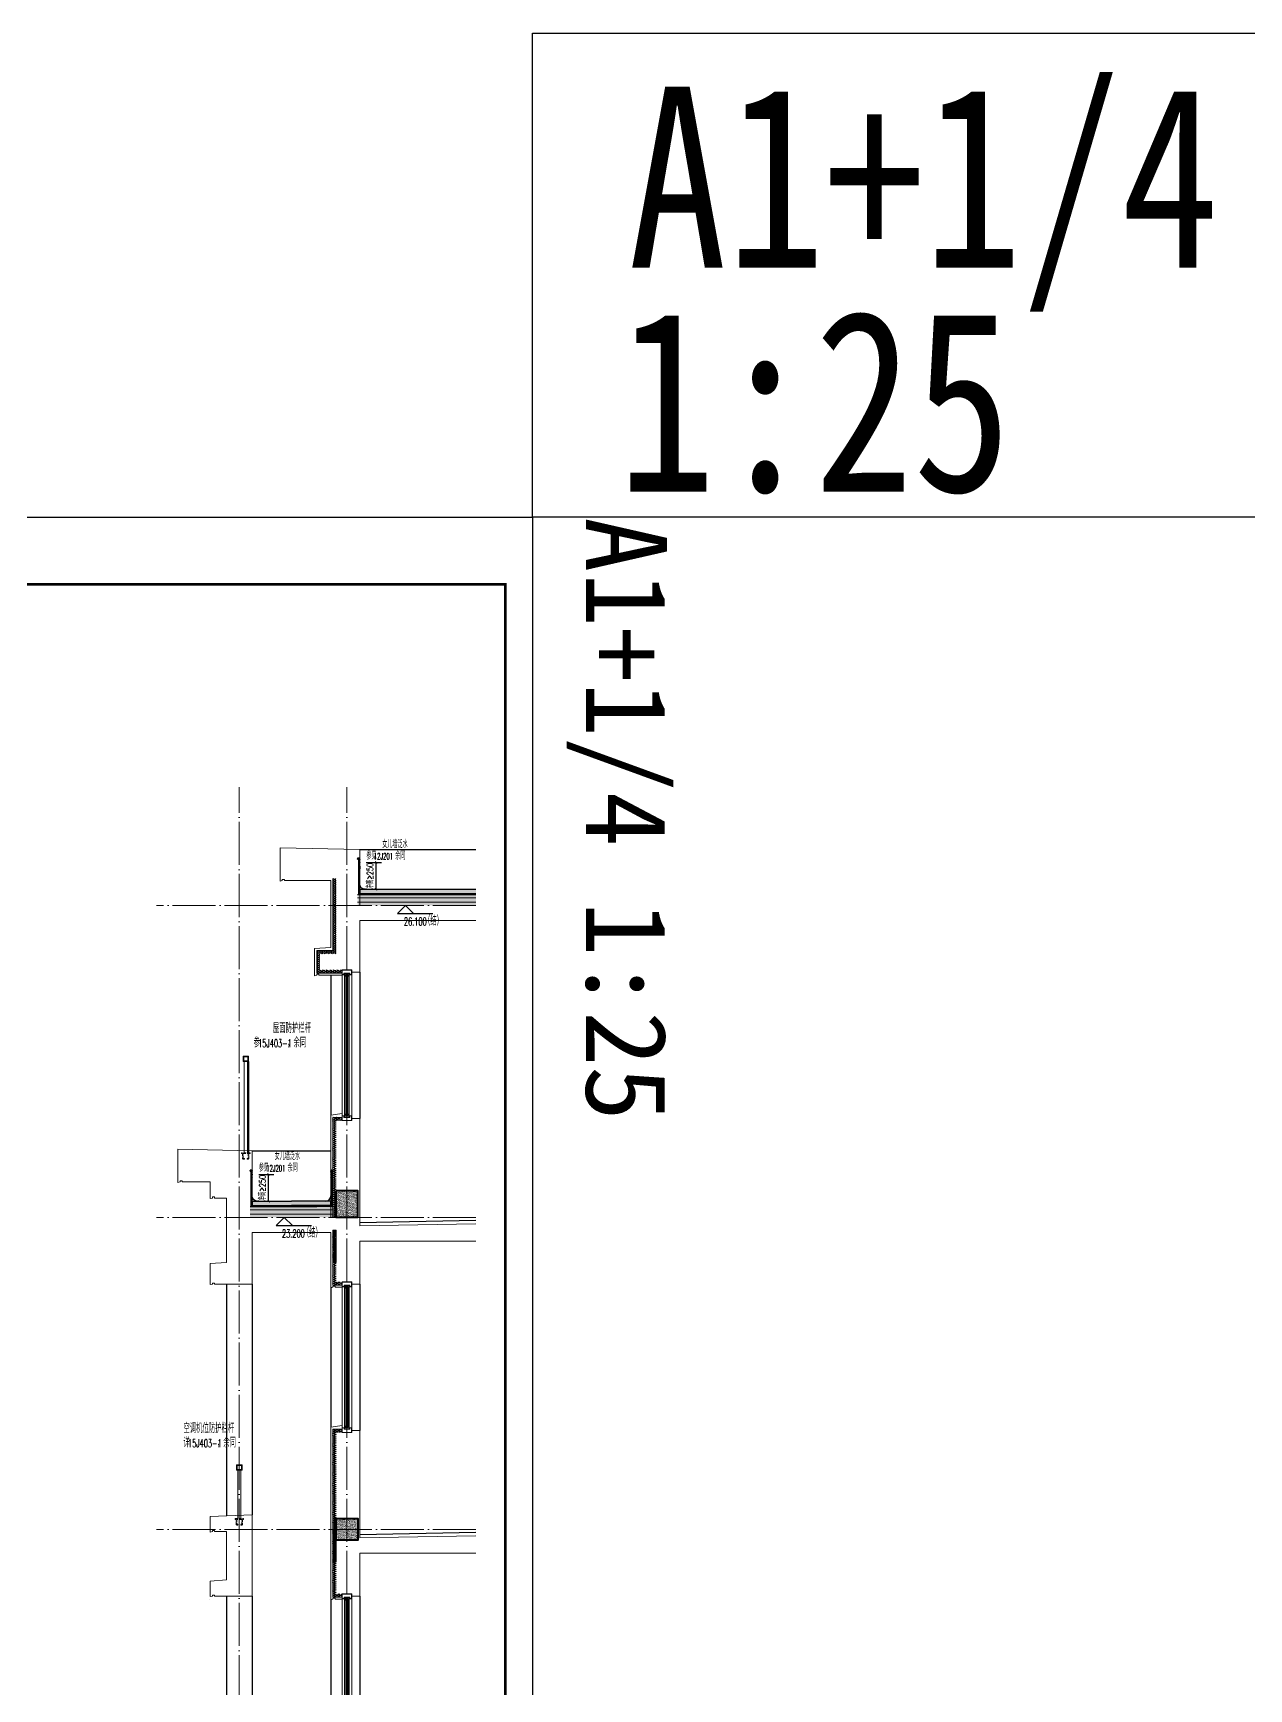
# Model space of a CAD drawing. Extents: x -518115 to 389031, y -231062 to 1628073.
# Drawn here: x 233440 to 244740, y -206288 to -190897 of the extents above; entities that cross this region are included whole.
import ezdxf
from ezdxf.xclip import XClip

# ---------------------------------------------------------------- set-up
doc = ezdxf.new("R2010")
doc.units = 0
doc.header["$LTSCALE"] = 1000
doc.header["$MEASUREMENT"] = 0
doc.header["$XCLIPFRAME"] = 0
doc.linetypes.add('DASH', pattern=[0.35, 0.25, -0.1])
doc.linetypes.add('DOTE', pattern=[2.42, 2, -0.2, 0.02, -0.2])
for name, color, linetype in [('3-屋面构造层', 157, 'Continuous'), ('DIM_ELEV', 3, 'Continuous'), ('DIM_IDEN', 67, 'Continuous'), ('PUB_TEXT', 4, 'Continuous'), ('Stair-栏杆', 142, 'Continuous'), ('SURFACE', 6, 'Continuous'), ('图框', 140, 'Continuous'), ('看线', 251, 'Continuous'), ('立面-看线', 251, 'Continuous')]:
    doc.layers.add(name, color=color, linetype=linetype)
for name, color, linetype, lineweight in [('DOTE', 19, 'DOTE', 9), ('PUB_HATCH', 8, 'Continuous', 9), ('S_WINDOW', 144, 'Continuous', 15), ('WALL', 9, 'Continuous', 40), ('内粉刷', 37, 'Continuous', 9), ('立面-栏杆', 105, 'Continuous', 15), ('细细', 250, 'Continuous', 0)]:
    doc.layers.add(name, color=color, linetype=linetype, lineweight=lineweight)
doc.layers.add('yichutu', color=7, linetype='Continuous', true_color=0xffffff, plot=False)
doc.styles.add('_TCH_DIM', font='SIMPLEX.shx', dxfattribs={"width": 0.7, "bigfont": 'GBCBIG.shx'})
doc.styles.add('_TCH_DIM_T3', font='SIMPLEX.shx', dxfattribs={"width": 0.494118, "bigfont": 'GBCBIG.shx'})
doc.styles.add('_TCH_LABEL', font='')
doc.styles.add('黑体', font='')
doc.styles.get('_TCH_LABEL').set_extended_font_data('SimHei')
doc.styles.get('黑体').set_extended_font_data('SimHei')
doc.dimstyles.new('_TCH_ARCH&&20', dxfattribs={"dimtxt": 59.5, "dimasz": 20, "dimexe": 50, "dimexo": 60, "dimgap": 25.25, "dimtad": 1, "dimdec": 0, "dimzin": 0, "dimdsep": 46, "dimtxsty": '_TCH_DIM_T3', "dimblk": 'ARCHTICK', "dimcen": 0.09, "dimclrt": 7, "dimazin": 2, "dimtfac": 1, "dimtdec": 0, "dimtix": 1, "dimtmove": 2, "dimatfit": 3, "dimfxl": 1, "dimtolj": 1, "dimtzin": 0, "dimarcsym": 0})
pattern_1 = [(0, (-811253.24, -385446.952), (16.66875, 9.623705), [11.1125, -22.225]), (120, (-811253.24, -385446.952), (-16.66874801, 9.62370845), [11.1125, -22.225]), (60, (-811253.24, -385446.952), (1.99e-06, 19.24741345), [-22.225, 11.1125])]
pattern_2 = [(315, (-218910.2607, -140541.0897), (-1.767766953, -1.767766953), []), (315, (-218909.0822, -140541.0897), (-1.767766953, -1.767766953), [])]
pattern_3 = [(315, (-218910.2607, -141979.3279), (-1.767766953, -1.767766953), []), (315, (-218909.0822, -141979.3279), (-1.767766953, -1.767766953), [])]

# ---------------------------------------------------------------- blocks, each defined once
blk = doc.blocks.new('GFDDDDRG')
at = {"layer": '图框'}
blk.add_lwpolyline([(923310, -107437), (923310, -159999), (893610, -159999), (893610, -107437)], close=True, dxfattribs=at)
blk.add_lwpolyline([(923310, -107437), (923310, -159999), (893610, -159999), (893610, -107437)], close=True, dxfattribs=at)
at = {"layer": '图框', "const_width": 50}
blk.add_lwpolyline([(894110, -159499), (922810, -159499), (922810, -108687), (894110, -108687)], close=True, dxfattribs=at)
blk = doc.blocks.new('yct-1051-594-26275-14850-25-1002.0')
at = {"layer": 'yichutu', "color": 7, "true_color": 0xffffff}
blk.add_lwpolyline([(0, 0), (0, 14850), (26275, 14850), (26275, 0)], close=True, dxfattribs=at)
at = {"layer": 'yichutu', "color": 7, "true_color": 0xffffff, "style": '_TCH_LABEL'}
blk.add_text('A1+1/4 1:25', height=750, dxfattribs=at).set_placement((0, 15350))
blk = doc.blocks.new('_ArchTick')
at = {"color": 0, "linetype": 'ByBlock', "const_width": 0.4}
blk.add_lwpolyline([(-0.5, -0.5), (0.5, 0.5)], dxfattribs=at)
blk = doc.blocks.new('*D344')
at = {"layer": 'Defpoints', "color": 0, "transparency": 16777216}
for p in [(235477, -201505), (235629, -201505), (235477, -201755)]:
    blk.add_point(p, dxfattribs=at)
at = {"layer": 'DIM_IDEN', "color": 0, "lineweight": -2, "transparency": 16777216}
for p, q in [((235537, -201505), (235679, -201505)), ((235629, -201755), (235629, -201505)), ((235537, -201755), (235679, -201755))]:
    blk.add_line(p, q, dxfattribs=at)
at = {"layer": 'DIM_IDEN', "color": 0, "lineweight": -2, "transparency": 16777216, "xscale": 20, "yscale": 20, "zscale": 20}
for p, rotation in [((235629, -201505), 90), ((235629, -201755), 270)]:
    blk.add_blockref('_ArchTick', p, dxfattribs=dict(at, rotation=rotation))
at = {"layer": 'DIM_IDEN', "color": 7, "transparency": 16777216, "insert": (235572, -201630), "char_height": 59.5, "attachment_point": 5, "rotation": 90, "style": '_TCH_DIM_T3'}
blk.add_mtext('\\A1;{\\W0.70588;净高≥250}', dxfattribs=at)
blk = doc.blocks.new('A$C05102146')
at = {"layer": 'PUB_TEXT', "style": '_TCH_DIM'}
for s, height, width, p in [('屋面防护栏杆', 84.4, 0.7, (227, 216)), ('参', 84.4, 0.7, (47, 81)), ('15J403-1', 74.4, 0.494118, (90, 81)), ('，余同', 84.4, 0.7, (360, 81))]:
    blk.add_text(s, height=height, dxfattribs=dict(at, width=width)).set_placement(p)
blk = doc.blocks.new('A$C40486AD2')
at = {"layer": 'PUB_TEXT', "style": '_TCH_DIM'}
for s, height, width, p in [('女儿墙泛水', 67.5, 0.7, (255, 115)), ('参见', 67.5, 0.7, (108, 8)), ('12J201', 59.5, 0.494118, (177, 8)), ('，余同', 67.5, 0.7, (328, 8))]:
    blk.add_text(s, height=height, dxfattribs=dict(at, width=width)).set_placement(p)
blk = doc.blocks.new('FGHFG4334GDFGDFFGGGGGGDFG4G')
at = {"layer": 'SURFACE', "const_width": 2.25}
for points in [[(47, 0), (0, 0)], [(47, -28), (0, -28)]]:
    blk.add_lwpolyline(points, dxfattribs=at)
at = {"layer": 'SURFACE', "const_width": 1.5}
blk.add_lwpolyline([(47, 17, -1), (47, 5), (47, -7, -1), (47, -19), (47, -37), (53, -48), (53, -73)], format="xyb", dxfattribs=at)
blk = doc.blocks.new('FGDGDGD')
at = {"layer": '3-屋面构造层'}
h = blk.add_hatch(dxfattribs=at)
h.set_pattern_fill('隔热材料01', color=256, scale=7.692308, style=0)
h.set_pattern_definition([(270, (9.5186, 433.228), (3.846153863, -7e-16), [0.385980771, -3.460173092]), (270, (6.637, 433.228), (3.846153863, -7e-16), [0.385980771, -3.460173092]), (90, (8.5996, 430.618), (-3.846153863, 2e-16), [0.385980771, -3.460173092]), (90, (7.556, 430.618), (-3.846153863, 2e-16), [0.385980771, -3.460173092]), (180, (10.002, 430), (-5e-16, -3.846153863), [3.848019248, 0.001865385]), (135, (8.9282, 430.193), (2e-16, 3.846144175), [0.328307694, -5.110980792]), (116.56505, (12.5422, 430.4251), (8.6793e-06, 3.8461487416), [0.215769232, -8.384500037]), (116.56505, (8.696, 430.4251), (8.6793e-06, 3.8461487416), [0.215769232, -8.384500037]), (153.43495, (13.1603, 430), (-8.679e-06, 3.846148742), [0.431538463, -8.168730805]), (153.43495, (9.3142, 430), (-8.679e-06, 3.846148742), [0.431538463, -8.168730805]), (63.43495, (12.4457, 431.0041), (-8.6793e-06, 3.8461487416), [2.054923086, -6.545346183]), (63.43495, (8.5996, 431.0041), (-8.6793e-06, 3.8461487416), [2.054923086, -6.545346183]), (116.56505, (13.3647, 433.228), (8.6793e-06, 3.8461487416), [0.215769232, -8.384500037]), (116.56505, (9.5186, 433.228), (8.6793e-06, 3.8461487416), [0.215769232, -8.384500037]), (135, (9.422, 433.421), (2e-16, 3.846144175), [0.328307694, -5.110980792]), (153.43495, (13.036, 433.6532), (-8.679e-06, 3.846148742), [0.431538463, -8.168730805]), (153.43495, (9.19, 433.6532), (-8.679e-06, 3.846148742), [0.431538463, -8.168730805]), (45, (6.7336, 433.421), (2e-16, 3.846144175), [0.328307694, -5.110980792]), (63.43495, (10.4833, 433.228), (-8.6793e-06, 3.8461487416), [0.215769232, -8.384500037]), (63.43495, (6.6371, 433.228), (-8.6793e-06, 3.8461487416), [0.215769232, -8.384500037]), (26.56505, (10.812, 433.6532), (8.679e-06, 3.846148742), [0.431538463, -8.168730805]), (26.56505, (6.9658, 433.6532), (8.679e-06, 3.846148742), [0.431538463, -8.168730805]), (116.56505, (11.4023, 431.0041), (8.6793e-06, 3.8461487416), [2.054923086, -6.545346183]), (116.56505, (7.5561, 431.0041), (8.6793e-06, 3.8461487416), [2.054923086, -6.545346183]), (45, (7.2275, 430.193), (2e-16, 3.846144175), [0.328307694, -5.110980792]), (63.43495, (11.3058, 430.4251), (-8.6793e-06, 3.8461487416), [0.215769232, -8.384500037]), (63.43495, (7.4596, 430.4251), (-8.6793e-06, 3.8461487416), [0.215769232, -8.384500037]), (26.56505, (10.6877, 430), (8.679e-06, 3.846148742), [0.431538463, -8.168730805]), (26.56505, (6.8415, 430), (8.679e-06, 3.846148742), [0.431538463, -8.168730805])])
edge = h.paths.add_edge_path()
edge.add_arc((682181, 585366), 9.23, 450, 540, ccw=False)
edge.add_line((682181, 585375), (682192, 585375))
edge.add_line((682192, 585375), (682192, 585366))
edge.add_line((682192, 585366), (682172, 585366))
h = blk.add_hatch(dxfattribs=at)
h.set_pattern_fill('混凝土', color=256, scale=5, angle=-1.1458, style=0)
h.set_pattern_definition([(48.854237, (-82751.966, -43707.863), (35.7930991, -3.8540962), [3.75, -41.25]), (353.854237, (-82751.966, -43707.863), (-6.1841378, 37.7408106), [3, -33]), (99.305637, (-82748.983, -43708.185), (29.6089874, 33.886691), [3.1870095, -35.0571056]), (45.038437, (-82751.766, -43697.865), (53.1858973, -9.3413237), [5.625, -61.875]), (95.489837, (-82747.334, -43698.644), (47.6977146, 47.7616795), [4.7805144, -52.58565]), (350.038437, (-82751.766, -43697.865), (47.6976773, 47.7617167), [4.5, -49.5]), (19.854237, (-82746.817, -43700.465), (29.4368469, -20.7237073), [3.75, -41.25]), (324.854237, (-82746.817, -43700.465), (12.8883392, 36.0069862), [3, -33]), (70.305637, (-82744.364, -43702.192), (42.3251977, 15.2832459), [3.1870095, -35.0571056]), (36.3542372, (-82751.966, -43707.863), (0.9406985, 16.62920733), [0, -32.6, 0, -33.5, 0, -33.125]), (6.3542372, (-82751.966, -43707.863), (13.54517982, 19.45362572), [0, -19.1, 0, -31.85, 0, -12.625]), (326.3542372, (-82763.114, -43707.64), (26.66323482, -1.66123381), [0, -12.5, 0, -39, 0, -51.75]), (316.3542372, (-82768.113, -43707.54), (29.2535633, 4.4211788), [0, -16.25, 0, -25.9, 0, -36.75])])
h.paths.add_polyline_path([(674875, 585046), (674875, 585086), (682172, 585086), (682172, 585046)])
h = blk.add_hatch(dxfattribs=at)
h.set_pattern_fill('焦渣矿渣', color=256, scale=4, angle=-1.1458, style=0)
h.set_pattern_definition([(358.8542372, (-82751.966, -43697.863), (8.27546507, 13.69326162), [1.6, -14.4]), (298.8542372, (-82751.966, -43697.863), (15.99644496, -0.32013217), [1.6, -14.4]), (238.8542372, (-82750.366, -43697.895), (7.72097989, -14.0133938), [1.6, -14.4]), (268.8542372, (-82745.567, -43697.991), (15.83683295, -8.3183365), [2.4, -11.456]), (268.8542372, (-82743.967, -43698.023), (15.83683295, -8.3183365), [2.4, -11.456]), (268.8542372, (-82742.368, -43698.055), (15.83683295, -8.3183365), [2.4, -11.456])])
h.paths.add_polyline_path([(674875, 585006), (674875, 585036), (682192, 585036), (682192, 585006)])
h = blk.add_hatch(dxfattribs=at)
h.set_pattern_fill('隔热材料03', color=256, scale=12.5, style=0)
h.set_pattern_definition([(113.578, (-500407.8114, 374696.8656), (-0.0086926214, 6.2699620763), [1.075, -0.5693125, 2.8375, -0.5693125, 1.075, -0.6825]), (66.42, (-500406.1744, 374696.8656), (2.727787851, 6.0425e-05), [1.075, -0.5693125, 2.840375, -0.5693125, 1.075, -0.6825]), (180, (-500406.1744, 374696.8656), (0, 6.25), [1.636625, -1.0910625]), (180, (-500407.538, 374702.4906), (0, 6.25), [1.636625, -1.0910625]), (90, (-500405.7427, 374697.8548), (2.72775, 2e-16), [0.52175, -5.72825]), (90, (-500407.1066, 374700.9798), (2.72775, 2e-16), [0.52175, -5.72825]), (90, (-500408.2427, 374697.8548), (2.72775, 2e-16), [0.52175, -5.72825]), (90, (-500409.6066, 374700.9798), (2.72775, 2e-16), [0.52175, -5.72825])])
edge = h.paths.add_edge_path()
edge.add_line((682178, 585086), (682178, 585050))
edge.add_arc((682172, 585050), 6.25, 270, 360, ccw=False)
edge.add_line((682172, 585044), (682172, 585086))
edge.add_line((682172, 585086), (682178, 585086))
h = blk.add_hatch(dxfattribs=at)
h.set_pattern_fill('加气混凝土', color=256, scale=5, style=0)
h.set_pattern_definition([(0, (-82734.266, -43726.163), (30, 60), [0, -60]), (0, (-82769.366, -43734.263), (30, 60), [0, -60]), (0, (-82749.866, -43734.863), (30, 60), [0, -60]), (0, (-82728.566, -43717.163), (30, 60), [0, -60]), (0, (-82753.466, -43737.863), (30, 60), [0, -60]), (0, (-82722.566, -43679.363), (30, 60), [0, -60]), (0, (-82740.866, -43684.163), (30, 60), [0, -60]), (0, (-82731.266, -43691.663), (30, 60), [0, -60]), (0, (-82780.166, -43692.863), (30, 60), [0, -60]), (0, (-82750.766, -43695.563), (30, 60), [0, -60]), (0, (-82762.166, -43710.863), (30, 60), [0, -60]), (0, (-82761.566, -43733.363), (30, 60), [0, -60]), (0, (-82739.066, -43735.763), (30, 60), [0, -60]), (0, (-82722.566, -43709.363), (30, 60), [0, -60]), (0, (-82778.666, -43718.663), (30, 60), [0, -60]), (0, (-82773.566, -43708.463), (30, 60), [0, -60]), (0, (-82750.166, -43712.663), (30, 60), [0, -60]), (0, (-82758.566, -43721.363), (30, 60), [0, -60]), (0, (-82763.366, -43701.563), (30, 60), [0, -60]), (0, (-82755.866, -43679.063), (30, 60), [0, -60]), (0, (-82776.266, -43731.263), (30, 60), [0, -60]), (0, (-82743.266, -43691.363), (30, 60), [0, -60]), (0, (-82771.166, -43690.463), (30, 60), [0, -60]), (0, (-82775.966, -43682.663), (30, 60), [0, -60]), (130.601294, (-82726.2516, -43698.149), (-149.999998343, 180.000000787), [2.6341554, -1103.7111]), (18.4349488, (-82730.537, -43697.006), (149.99999945, 59.99999956), [2.710524, -376.76279]), (90, (-82730.537, -43699.578), (30, 60), [2.5714284, -117.428565]), (161.565051, (-82727.966, -43700.435), (-150.000000755, 59.99999553), [2.710524, -376.76279]), (53.1301023, (-82727.966, -43700.435), (30.00000006, 59.99999997), [2.857143, -297.14285]), (135, (-82725.68, -43731.006), (-30.00000363, 59.99999594), [2.424366, -167.28126]), (45, (-82729.109, -43731.006), (29.9999998, 59.99999976), [2.424366, -167.28126]), (135, (-82727.394, -43732.72), (-30.00000363, 59.99999594), [2.424366, -167.28126]), (45, (-82727.394, -43732.72), (29.9999998, 59.99999976), [2.424366, -167.28126]), (116.565051, (-82754.537, -43690.72), (-5.2e-06, 119.9999967), [3.1943826, -63.88765]), (180, (-82755.966, -43687.863), (-30, 60), [3.4285716, -56.571425]), (63.434949, (-82760.823, -43690.72), (3e-07, 119.9999994), [3.1943826, -63.88765]), (116.565051, (-82759.394, -43693.58), (-5.2e-06, 119.9999967), [3.1943826, -63.88765]), (0, (-82759.394, -43693.58), (30, 60), [3.4285716, -56.571425]), (63.434949, (-82755.966, -43693.58), (3e-07, 119.9999994), [3.1943826, -63.88765]), (107.102728, (-82731.9658, -43711.0063), (-89.999996559, 300.000000484), [3.8861346, -1628.29025]), (143.972626, (-82733.1087, -43707.292), (-569.999992774, 419.999999525), [3.8861346, -812.202]), (180, (-82736.25, -43705.006), (-30, 60), [3.7142856, -56.28571]), (36.0273733, (-82743.1087, -43707.292), (569.999995788, 419.999995472), [3.8861346, -812.202]), (71.5650511, (-82744.252, -43710.721), (90.00000046, 299.99999948), [3.6140316, -375.85928]), (107.102728, (-82743.1087, -43714.4348), (-89.999996559, 300.000000484), [3.8861346, -1628.29025]), (143.972626, (-82739.966, -43716.7206), (-569.999992774, 419.999999525), [3.8861346, -812.202]), (0, (-82739.966, -43716.72), (30, 60), [3.7142856, -56.28571]), (36.0273733, (-82736.2516, -43716.7206), (569.999995788, 419.999995472), [3.8861346, -812.202]), (71.5650511, (-82733.109, -43714.435), (90.00000046, 299.99999948), [3.6140316, -375.85928]), (150.255118, (-82731.3944, -43683.006), (-90.000000213, 59.999999257), [2.303502, -481.43196]), (90, (-82733.394, -43684.15), (30, 60), [2.2857144, -117.714275]), (29.7448813, (-82733.3944, -43684.149), (90.000000053, 59.99999972), [2.303502, -481.43196]), (116.565051, (-82745.394, -43725.58), (-5.2e-06, 119.9999967), [3.1943826, -63.88765]), (168.690067, (-82746.823, -43722.7206), (-270.0000002, 59.999998494), [2.9137254, -608.96855]), (41.1859251, (-82751.9658, -43724.149), (749.999995456, 659.999994229), [3.0371844, -1272.5802]), (90, (-82751.966, -43727.006), (30, 60), [2.857143, -117.14285]), (138.814074, (-82749.68, -43729.0063), (-749.999986669, 660.000004204), [3.0371844, -1272.5802]), (16.6992442, (-82749.68, -43729.0063), (989.999992552, 299.999996858), [2.982945, -1249.85375]), (60.9453959, (-82746.823, -43728.149), (29.99999992, 59.999999469), [2.9416086, -1232.53395]), (109.983106, (-82770.5373, -43700.4348), (-150.000000565, 419.9999988885), [3.3442002, -1401.21975]), (155.556045, (-82771.68, -43697.292), (-390.0000014866, 179.99999626), [3.4522986, -1446.51315]), (24.4439547, (-82777.9658, -43697.292), (390.0000001945, 179.999999134), [3.4522986, -1446.51315]), (70.0168934, (-82779.1087, -43700.4348), (150.000000452, 419.999998958), [3.3442002, -1401.21975]), (109.983106, (-82777.9658, -43703.5777), (-150.000000565, 419.9999988885), [3.3442002, -1401.21975]), (160.016893, (-82774.823, -43704.7206), (-150.000000088, 59.999997267), [3.3442002, -698.93775]), (19.9831065, (-82774.823, -43704.7206), (149.999999176, 59.999999905), [3.3442002, -698.93775]), (70.0168934, (-82771.68, -43703.5777), (150.000000452, 419.999998958), [3.3442002, -1401.21975]), (122.005383, (-82748.2516, -43705.8634), (-30.000004026, 59.999996937), [2.6954232, -563.3434]), (18.4349488, (-82752.252, -43704.435), (149.99999945, 59.99999956), [2.710524, -376.76279]), (90, (-82752.252, -43707.006), (30, 60), [2.5714284, -117.428565]), (161.565051, (-82749.68, -43707.863), (-150.000000755, 59.99999553), [2.710524, -376.76279]), (54.4623222, (-82749.68, -43707.8634), (209.999999696, 299.99999955), [2.457807, -1029.82115]), (116.565051, (-82765.68, -43720.435), (-5.2e-06, 119.9999967), [3.1943826, -63.88765]), (180, (-82767.11, -43717.58), (-30, 60), [3.142857, -56.85714]), (59.0362434, (-82771.966, -43720.435), (30.000000098, 59.99999971), [3.3319728, -696.3822]), (120.963756, (-82770.2516, -43723.292), (-30.0000041, 59.999997245), [3.3319728, -696.3822]), (0, (-82770.25, -43723.29), (30, 60), [3.142857, -56.85714]), (63.434949, (-82767.11, -43723.29), (3e-07, 119.9999994), [3.1943826, -63.88765])])
h.paths.add_polyline_path([(682192, 584936), (674875, 584936), (674875, 584966), (682192, 584966)])
at = {"layer": '立面-看线'}
h = blk.add_hatch(dxfattribs=at)
h.set_pattern_fill('HONEY', color=256, scale=7)
h.set_pattern_definition([(0, (-799653.24, -415240.13), (16.66875, 9.623705), [11.1125, -22.225]), (120, (-799653.24, -415240.13), (-16.66874801, 9.62370845), [11.1125, -22.225]), (60, (-799653.24, -415240.13), (1.99e-06, 19.24741345), [-22.225, 11.1125])])
h.paths.add_polyline_path([(682192, 584966), (674875, 584966), (674875, 585006), (682192, 585006)])
at = {"layer": '3-屋面构造层'}
for p, q in [((682178, 585086), (674875, 585086)), ((682172, 585046), (674875, 585046)), ((682192, 585036), (674875, 585036)), ((682172, 585086), (682172, 585044))]:
    blk.add_line(p, q, dxfattribs=at)
at = {"layer": '3-屋面构造层', "color": 251, "linetype": 'DASH', "ltscale": 0.05, "true_color": 0x636466, "const_width": 2.5}
for points in [[(682057, 585043), (682172, 585043, 0.414214), (682179, 585050), (682179, 585366)], [(682057, 585039), (682172, 585039, 0.414214), (682183, 585050), (682183, 585366)]]:
    blk.add_lwpolyline(points, format="xyb", dxfattribs=at)
at = {"layer": '3-屋面构造层', "color": 251, "true_color": 0x636466}
for points in [[(682057, 585041), (682172, 585041, 0.414214), (682180, 585050), (682180, 585366)], [(682057, 585044), (682172, 585044, 0.414214), (682178, 585050), (682178, 585366)], [(682057, 585040), (682172, 585040, 0.414214), (682182, 585050), (682182, 585366), (682184, 585366), (682184, 585050, -0.414214), (682172, 585038), (682057, 585038)]]:
    blk.add_lwpolyline(points, format="xyb", dxfattribs=at)
at = {"layer": '3-屋面构造层', "ltscale": 0.8}
blk.add_lwpolyline([(682172, 585366, -0.414214), (682181, 585375), (682192, 585375), (682192, 585366), (682172, 585366)], format="xyb", dxfattribs=at)
at = {"layer": '3-屋面构造层', "color": 251, "linetype": 'DASH', "ltscale": 0.05, "true_color": 0x636466, "const_width": 2.5}
for points in [[(682043, 585039), (674875, 585039)], [(682057, 585043), (682043, 585039)]]:
    blk.add_lwpolyline(points, dxfattribs=at)
at = {"layer": '3-屋面构造层', "color": 251, "true_color": 0x636466}
for points in [[(682043, 585040), (674875, 585040)], [(674875, 585038), (682043, 585038)], [(682056, 585044), (682042, 585040)], [(682043, 585038), (682057, 585042)]]:
    blk.add_lwpolyline(points, dxfattribs=at)
at = {"layer": '3-屋面构造层'}
blk.add_arc((682122, 585136), 50, 270, 360, dxfattribs=at)
at = {"layer": 'PUB_HATCH', "color": 215, "true_color": 0xa953a0}
for p, q in [((682192, 585006), (674875, 585006)), ((682192, 584966), (674875, 584966))]:
    blk.add_line(p, q, dxfattribs=at)
at = {"layer": '3-屋面构造层', "color": 1, "xscale": -1}
blk.add_blockref('FGHFG4334GDFGDFFGGGGGGDFG4G', (682218, 585349), dxfattribs=at)
blk = doc.blocks.new('FGHFGFD')
at = {"layer": '立面-栏杆'}
for p, q in [((542634, 108636), (542634, 109486)), ((542664, 109486), (542664, 108636))]:
    blk.add_line(p, q, dxfattribs=at)
at = {"layer": '立面-栏杆', "linetype": 'DASH', "ltscale": 0.1}
for p, q in [((542689, 108636), (542609, 108636)), ((542609, 108636), (542609, 108629)), ((542609, 108629), (542619, 108629)), ((542619, 108629), (542619, 108585)), ((542626, 108629), (542671, 108629)), ((542626, 108585), (542626, 108629)), ((542634, 108583), (542628, 108583)), ((542628, 108576), (542634, 108576)), ((542636, 108579), (542636, 108581)), ((542661, 108581), (542661, 108579)), ((542669, 108583), (542664, 108583)), ((542664, 108576), (542669, 108576)), ((542671, 108629), (542671, 108585)), ((542678, 108629), (542689, 108629)), ((542678, 108585), (542678, 108629)), ((542689, 108629), (542689, 108636))]:
    blk.add_line(p, q, dxfattribs=at)
at = {"layer": '立面-栏杆'}
for points in [[(542674, 109536), (542624, 109536), (542624, 109486), (542674, 109486)], [(542668, 109530), (542630, 109530), (542630, 109492), (542668, 109492)]]:
    blk.add_lwpolyline(points, close=True, dxfattribs=at)
at = {"layer": '立面-栏杆', "linetype": 'DASH', "ltscale": 0.1}
for centre, major_axis, start_param, end_param in [((542628, 108585), (6.36, 6.36), 2.356194, 3.926991), ((542628, 108585), (1.27, 1.27), 2.356194, 3.926991), ((542634, 108581), (1.91, 1.91), 5.497787, 7.068583), ((542634, 108579), (1.91, 1.91), 3.926991, 5.497787), ((542664, 108581), (1.91, 1.91), 0.785398, 2.356194), ((542666, 108581), (3.53, 3.53), 2.748894, 3.534292), ((542669, 108585), (-6.36, 6.36), 2.356194, 3.926991), ((542669, 108585), (-1.27, 1.27), 2.356194, 3.926991)]:
    blk.add_ellipse(centre, major_axis=major_axis, ratio=1, start_param=start_param, end_param=end_param, dxfattribs=at)
blk = doc.blocks.new('zrszerf')
at = {"layer": '细细'}
h = blk.add_hatch(dxfattribs=at)
h.set_pattern_fill('金属', color=256, style=0)
h.set_pattern_definition(pattern_2)
h.paths.add_polyline_path([(257695, 608543), (257715, 608543), (257715, 608557), (257765, 608557), (257765, 608543), (257785, 608543), (257785, 608588), (257695, 608588)])
h.paths.add_polyline_path([(257713, 608559), (257713, 608545), (257697, 608545), (257697, 608586), (257783, 608586), (257783, 608545), (257767, 608545), (257767, 608559)], flags=16)
h = blk.add_hatch(dxfattribs=at)
h.set_pattern_fill('金属', color=256, style=0)
h.set_pattern_definition(pattern_2)
h.paths.add_polyline_path([(257762, 608555), (257762, 608530), (257750, 608530), (257750, 608540), (257729, 608540), (257729, 608530), (257717, 608530), (257717, 608555)])
h.paths.add_polyline_path([(257719, 608553), (257719, 608532), (257727, 608532), (257727, 608542), (257752, 608542), (257752, 608532), (257760, 608532), (257760, 608553)], flags=16)
h = blk.add_hatch(color=256, dxfattribs=at)
edge = h.paths.add_edge_path()
edge.add_line((257735, 608540), (257735, 608528))
edge.add_arc((257740, 608520), 9.44, 61.5175, 118.4825, ccw=False)
edge.add_line((257744, 608528), (257744, 608540))
edge.add_arc((257740, 608548), 9.44, 241.5175, 298.4825, ccw=False)
h = blk.add_hatch(dxfattribs=at)
h.set_pattern_fill('金属', color=256, style=0)
h.set_pattern_definition(pattern_3)
h.paths.add_polyline_path([(257695, 607233), (257715, 607233), (257715, 607220), (257765, 607220), (257765, 607233), (257785, 607233), (257785, 607188), (257695, 607188)])
h.paths.add_polyline_path([(257713, 607218), (257713, 607231), (257697, 607231), (257697, 607190), (257783, 607190), (257783, 607231), (257767, 607231), (257767, 607218)], flags=16)
h = blk.add_hatch(dxfattribs=at)
h.set_pattern_fill('金属', color=256, style=0)
h.set_pattern_definition(pattern_3)
h.paths.add_polyline_path([(257762, 607222), (257762, 607247), (257750, 607247), (257750, 607237), (257729, 607237), (257729, 607247), (257717, 607247), (257717, 607222)])
h.paths.add_polyline_path([(257719, 607224), (257719, 607245), (257727, 607245), (257727, 607235), (257752, 607235), (257752, 607245), (257760, 607245), (257760, 607224)], flags=16)
h = blk.add_hatch(color=256, dxfattribs=at)
edge = h.paths.add_edge_path()
edge.add_line((257735, 607237), (257735, 607249))
edge.add_arc((257740, 607257), 9.44, 241.5175, 298.4825)
edge.add_line((257744, 607249), (257744, 607237))
edge.add_arc((257740, 607229), 9.44, 61.5175, 118.4825)
at = {"layer": 'S_WINDOW'}
for p, q in [((257695, 607233), (257695, 608543)), ((257717, 607247), (257717, 608530)), ((257762, 607247), (257762, 608530)), ((257785, 607233), (257785, 608543))]:
    blk.add_line(p, q, dxfattribs=at)
for points in [[(257785, 608588), (257785, 608543), (257765, 608543), (257765, 608557), (257715, 608557), (257715, 608543), (257695, 608543), (257695, 608588)], [(257783, 608586), (257783, 608545), (257767, 608545), (257767, 608559), (257713, 608559), (257713, 608545), (257697, 608545), (257697, 608586)], [(257762, 608555), (257762, 608530), (257750, 608530), (257750, 608540), (257729, 608540), (257729, 608530), (257717, 608530), (257717, 608555)], [(257760, 608553), (257760, 608532), (257752, 608532), (257752, 608542), (257727, 608542), (257727, 608532), (257719, 608532), (257719, 608553)], [(257785, 607188), (257785, 607233), (257765, 607233), (257765, 607220), (257715, 607220), (257715, 607233), (257695, 607233), (257695, 607188)], [(257783, 607190), (257783, 607231), (257767, 607231), (257767, 607218), (257713, 607218), (257713, 607231), (257697, 607231), (257697, 607190)], [(257762, 607222), (257762, 607247), (257750, 607247), (257750, 607237), (257729, 607237), (257729, 607247), (257717, 607247), (257717, 607222)], [(257760, 607224), (257760, 607245), (257752, 607245), (257752, 607235), (257727, 607235), (257727, 607245), (257719, 607245), (257719, 607224)]]:
    blk.add_lwpolyline(points, close=True, dxfattribs=at)
at = {"layer": '细细'}
for points in [[(257729, 608530), (257729, 607247)], [(257735, 607249), (257735, 608540)], [(257744, 607249), (257744, 608540)], [(257750, 608530), (257750, 607247)]]:
    blk.add_lwpolyline(points, dxfattribs=at)
for points in [[(257735, 608540), (257735, 608528, -0.253805), (257744, 608528), (257744, 608540, -0.253805)], [(257735, 607237), (257735, 607249, 0.253805), (257744, 607249), (257744, 607237, 0.253805)]]:
    blk.add_lwpolyline(points, format="xyb", close=True, dxfattribs=at)
blk = doc.blocks.new('A$C01BC52BD')
at = {"layer": '立面-栏杆'}
for p, q in [((-15, 0), (-15, 450)), ((15, 450), (15, 0))]:
    blk.add_line(p, q, dxfattribs=at)
at = {"layer": '立面-栏杆', "linetype": 'DASH', "ltscale": 0.1}
for p, q in [((40, 0), (-40, 0)), ((-40, 0), (-40, -7)), ((40, -7), (40, 0)), ((-40, -7), (-30, -7)), ((-30, -7), (-30, -51)), ((-22, -7), (22, -7)), ((-22, -51), (-22, -7)), ((-15, -53), (-21, -53)), ((-21, -60), (-15, -60)), ((-13, -57), (-13, -56)), ((13, -56), (13, -57)), ((21, -53), (15, -53)), ((15, -60), (21, -60)), ((22, -7), (22, -51)), ((30, -7), (40, -7)), ((30, -51), (30, -7))]:
    blk.add_line(p, q, dxfattribs=at)
at = {"layer": '立面-栏杆'}
for points in [[(25, 500), (-25, 500), (-25, 450), (25, 450)], [(19, 494), (-19, 494), (-19, 456), (19, 456)]]:
    blk.add_lwpolyline(points, close=True, dxfattribs=at)
at = {"layer": '立面-栏杆', "linetype": 'DASH', "ltscale": 0.1}
for centre, major_axis, start_param, end_param in [((-21, -51), (6.36, 6.36), 2.356194, 3.926991), ((-21, -51), (1.27, 1.27), 2.356194, 3.926991), ((-15, -56), (1.91, 1.91), 5.497787, 7.068583), ((-15, -57), (1.91, 1.91), 3.926991, 5.497787), ((15, -56), (1.91, 1.91), 0.785398, 2.356194), ((17, -55), (3.53, 3.53), 2.748894, 3.534292), ((21, -51), (-6.36, 6.36), 2.356194, 3.926991), ((21, -51), (-1.27, 1.27), 2.356194, 3.926991)]:
    blk.add_ellipse(centre, major_axis=major_axis, ratio=1, start_param=start_param, end_param=end_param, dxfattribs=at)
blk = doc.blocks.new('A$C2F8614E4')
at = {"layer": 'PUB_TEXT', "style": '_TCH_DIM'}
for s, height, width, p in [('空调机位防护栏杆', 84.4, 0.7, (-495, 296)), ('详', 84.4, 0.7, (-495, 163)), ('15J403-1', 74.4, 0.494118, (-452, 163)), ('，余同', 84.4, 0.7, (-183, 163))]:
    blk.add_text(s, height=height, dxfattribs=dict(at, width=width)).set_placement(p)
blk = doc.blocks.new('HFHFHTFHSD')
at = {"layer": '立面-看线'}
h = blk.add_hatch(dxfattribs=at)
h.set_pattern_fill('HONEY', color=256, scale=7)
h.set_pattern_definition(pattern_1)
h.paths.add_polyline_path([(933746, -117386), (933776, -117386), (933776, -116386), (933831, -116386), (933831, -116356), (933746, -116356)])
h = blk.add_hatch(dxfattribs=at)
h.set_pattern_fill('碎沙', color=256, scale=4)
h.set_pattern_definition([(37.5, (132722.289, -502748.035), (-0.32000626, 9.78826475), [0, -7.7216, 0, -8.636, 0, -8.255]), (7.5, (132722.29, -502748.035), (8.99046566, 14.33650201), [0, -4.1656, 0, -6.9596, 0, -2.667]), (327.5, (132716.041, -502748.035), (15.819847405, 0.02874369), [0, -2.54, 0, -9.144, 0, -11.938]), (317.5, (132716.041, -502748.035), (15.27112905, 4.45858647), [0, -1.27, 0, -5.9944, 0, -6.858])])
h.paths.add_polyline_path([(933776, -117386), (933976, -117386), (933976, -117186), (933776, -117186)])
h = blk.add_hatch(dxfattribs=at)
h.set_pattern_fill('HONEY', color=256, scale=7)
h.set_pattern_definition(pattern_1)
h.paths.add_polyline_path([(933746, -117386), (933776, -117386), (933776, -117886), (933831, -117886), (933831, -117916), (933746, -117916)])
at = {"layer": 'PUB_HATCH', "color": 215, "true_color": 0xa953a0}
for points in [[(933746, -117386), (933746, -116356), (933831, -116356)], [(933831, -117916), (933746, -117916), (933746, -117386)]]:
    blk.add_lwpolyline(points, dxfattribs=at)
at = {"layer": 'WALL'}
blk.add_lwpolyline([(933776, -117186), (933976, -117186), (933976, -117386), (933776, -117386)], close=True, dxfattribs=at)
at = {"layer": '内粉刷'}
blk.add_line((933726, -117386), (933726, -117936), dxfattribs=at)
for points in [[(933726, -117386), (933726, -116336), (933831, -116321)], [(933921, -116366), (933996, -116366), (933996, -117366)], [(932646, -117906), (932996, -117906), (932996, -117151), (932606, -117166), (932606, -117306)], [(932646, -117306), (932646, -117296), (932626, -117296), (932626, -117306), (932606, -117311), (932606, -117306)], [(932646, -117306), (932756, -117306), (932756, -117756), (932606, -117766), (932606, -117906)], [(935074, -117346), (933996, -117366)], [(933921, -117906), (933996, -117906), (933996, -117506), (935074, -117506)], [(932596, -117936), (932596, -117936)], [(932646, -117906), (932646, -117896), (932626, -117896), (932626, -117906), (932606, -117911), (932606, -117906)], [(933766, -117936), (933766, -117926), (933746, -117926), (933746, -117936), (933726, -117941), (933726, -117936)], [(933766, -117936), (933831, -117936)]]:
    blk.add_lwpolyline(points, dxfattribs=at)
at = {"layer": '看线'}
for p, q in [((932756, -115006), (932756, -117160)), ((932996, -115006), (932996, -117151)), ((933726, -115036), (933726, -116336)), ((933996, -115006), (933996, -116366))]:
    blk.add_line(p, q, dxfattribs=at)
at = {"layer": '看线', "color": 32}
blk.add_lwpolyline([(935074, -117316), (933996, -117336)], dxfattribs=at)
for name, p in [('zrszerf', (676136, -723574)), ('A$C2F8614E4', (932851, -116686))]:
    blk.add_blockref(name, p)
at = {"xscale": -1}
blk.add_blockref('A$C01BC52BD', (932876, -117186), dxfattribs=at)
blk = doc.blocks.new('*D351')
at = {"layer": 'Defpoints', "color": 0, "transparency": 16777216}
for p in [(236477, -198605), (236629, -198605), (236477, -198855)]:
    blk.add_point(p, dxfattribs=at)
at = {"layer": 'DIM_IDEN', "color": 0, "lineweight": -2, "transparency": 16777216}
for p, q in [((236537, -198605), (236679, -198605)), ((236629, -198855), (236629, -198605)), ((236537, -198855), (236679, -198855))]:
    blk.add_line(p, q, dxfattribs=at)
at = {"layer": 'DIM_IDEN', "color": 0, "lineweight": -2, "transparency": 16777216, "xscale": 20, "yscale": 20, "zscale": 20}
for p, rotation in [((236629, -198605), 90), ((236629, -198855), 270)]:
    blk.add_blockref('_ArchTick', p, dxfattribs=dict(at, rotation=rotation))
at = {"layer": 'DIM_IDEN', "color": 7, "transparency": 16777216, "insert": (236572, -198730), "char_height": 59.5, "attachment_point": 5, "rotation": 90, "style": '_TCH_DIM_T3'}
blk.add_mtext('\\A1;{\\W0.70588;净高≥250}', dxfattribs=at)
blk = doc.blocks.new('VDVDXAXFSFFX')
at = {"layer": 'PUB_HATCH'}
h = blk.add_hatch(dxfattribs=at)
h.set_pattern_fill('DOTS', color=251, scale=2, style=0)
h.set_pattern_definition([(0, (924712.4965, -148185.593), (1.5875, 3.175), [0, -3.175])])
h.paths.add_polyline_path([(924682, -148186), (924712, -148186), (924712, -147936), (924712, -147886), (924712, -147886), (924712, -147886), (924682, -147886)])
at = {"layer": 'PUB_HATCH', "color": 5}
blk.add_lwpolyline([(924712, -147886), (924682, -147886), (924682, -148186), (924712, -148186)], close=True, dxfattribs=at)
blk = doc.blocks.new('A$C1F6240CC')
at = {"layer": 'PUB_HATCH'}
h = blk.add_hatch(dxfattribs=at)
h.set_pattern_fill('DOTS', color=251, scale=2, style=0)
h.set_pattern_definition([(0, (-2e-08, -300), (1.5875, 3.175), [0, -3.175])])
h.paths.add_polyline_path([(-30, -300), (0, -300), (0, -50), (0, 0), (0, 0), (0, 0), (-30, 0)])
at = {"layer": 'PUB_HATCH', "color": 5}
blk.add_lwpolyline([(0, 0), (-30, 0), (-30, -300), (0, -300)], close=True, dxfattribs=at)

msp = doc.modelspace()

# ---------------------------------------------------------------- hatches: boundary and pattern name
at = {"layer": 'Stair-栏杆'}
h = msp.add_hatch(dxfattribs=at)
h.set_pattern_fill('水域', color=5, scale=5)
h.set_pattern_definition([(0, (-307232.227, -309941.156), (0, 10.23622015), [1.2795276, -8.956693]), (26.5650512, (-307230.9474, -309941.156), (10.236220737, 9.4e-08), [1.4305551, -21.458329]), (333.4349488, (-307223.2702, -309940.516), (10.23622078, -4e-09), [1.4305551, -21.458329]), (45, (-307229.668, -309940.516), (0, 10.2362206), [1.80952525, -12.666676]), (135, (-307223.27, -309940.516), (-10.2362206, 1e-15), [1.80952525, -12.666676]), (26.5650512, (-307228.3884, -309939.2366), (10.236220737, 9.4e-08), [1.4305551, -21.458329]), (333.4349488, (-307225.8293, -309938.597), (10.23622078, -4e-09), [1.4305551, -21.458329]), (0, (-307227.109, -309938.597), (0, 10.23622015), [1.2795276, -8.956693])])
h.paths.add_polyline_path([(235431.6, -200455), (235431.6, -201305), (235441.6, -201305), (235441.6, -200455)])
at = {"layer": '立面-看线'}
h = msp.add_hatch(dxfattribs=at)
h.set_pattern_fill('HONEY', color=256, scale=7)
h.set_pattern_definition([(0, (-1479661.121, -470065.907), (16.66875, 9.623705), [11.1125, -22.225]), (120, (-1479661.121, -470065.907), (-16.66874801, 9.62370845), [11.1125, -22.225]), (60, (-1479661.121, -470065.907), (1.99e-06, 19.24741345), [-22.225, 11.1125])])
h.paths.add_polyline_path([(236256.6, -198755), (236226.6, -198755), (236226.6, -199425), (236076.6, -199425), (236076.6, -199635), (236311.6, -199635), (236311.6, -199605), (236256.6, -199605), (236256.6, -199605), (236106.6, -199605), (236106.6, -199455), (236256.6, -199455)])
h = msp.add_hatch(dxfattribs=at)
h.set_pattern_fill('HONEY', color=256, scale=7)
h.set_pattern_definition([(0, (-1508772.157, -470065.907), (16.66875, 9.623705), [11.1125, -22.225]), (120, (-1508772.157, -470065.907), (-16.66874801, 9.62370845), [11.1125, -22.225]), (60, (-1508772.157, -470065.907), (1.99e-06, 19.24741345), [-22.225, 11.1125])])
h.paths.add_polyline_path([(236226.6, -201905), (236256.6, -201905), (236256.6, -201005), (236311.6, -201005), (236311.6, -200975), (236226.6, -200975)])
h = msp.add_hatch(dxfattribs=at)
h.set_pattern_fill('碎沙', color=256, scale=4)
h.set_pattern_definition([(37.5, (-564796.628, -587266.989), (-0.32000626, 9.78826475), [0, -7.7216, 0, -8.636, 0, -8.255]), (7.5, (-564796.628, -587266.989), (8.99046566, 14.33650201), [0, -4.1656, 0, -6.9596, 0, -2.667]), (327.5, (-564802.877, -587266.989), (15.819847405, 0.02874369), [0, -2.54, 0, -9.144, 0, -11.938]), (317.5, (-564802.877, -587266.989), (15.27112905, 4.45858647), [0, -1.27, 0, -5.9944, 0, -6.858])])
h.paths.add_polyline_path([(236256.6, -201905), (236456.6, -201905), (236456.6, -201655), (236256.6, -201655)])
h = msp.add_hatch(dxfattribs=at)
h.set_pattern_fill('HONEY', color=256, scale=7)
h.set_pattern_definition([(0, (-1508772.157, -470065.907), (16.66875, 9.623705), [11.1125, -22.225]), (120, (-1508772.157, -470065.907), (-16.66874801, 9.62370845), [11.1125, -22.225]), (60, (-1508772.157, -470065.907), (1.99e-06, 19.24741345), [-22.225, 11.1125])])
h.paths.add_polyline_path([(236226.6, -202025), (236256.6, -202025), (236256.6, -202505), (236311.6, -202505), (236311.6, -202535), (236226.6, -202535)])

# ---------------------------------------------------------------- linework, layer by layer
at = {"layer": 'DIM_ELEV', "color": 3}
for p, q in [((236901.7, -199005), (236826.7, -199080)), ((236826.7, -199080), (237154.7, -199080)), ((236901.7, -199005), (236976.7, -199080)), ((235775.1, -201905), (235700.1, -201980)), ((235775.1, -201905), (235850.1, -201980)), ((235700.1, -201980), (236028.1, -201980))]:
    msp.add_line(p, q, dxfattribs=at)
at = {"layer": 'DOTE', "linetype": 'DOTE', "ltscale": 0.2}
for p, q in [((235356.6, -217505), (235356.6, -197905)), ((236356.6, -217505), (236356.6, -197905)), ((237555.1, -199005), (234586.4, -199005)), ((237555.1, -201905), (234586.4, -201905)), ((237555.1, -204805), (234586.4, -204805))]:
    msp.add_line(p, q, dxfattribs=at)
at = {"layer": 'PUB_HATCH', "color": 215, "true_color": 0xa953a0}
for points in [[(236226.6, -198755), (236226.6, -199425), (236076.6, -199425), (236076.6, -199635), (236311.6, -199635)], [(236226.6, -201905), (236226.6, -200975), (236311.6, -200975)], [(236311.6, -202535), (236226.6, -202535), (236226.6, -202025)]]:
    msp.add_lwpolyline(points, dxfattribs=at)
at = {"layer": 'Stair-栏杆', "color": 5}
msp.add_lwpolyline([(235441.6, -200455), (235441.6, -200455), (235441.6, -201305), (235441.6, -201305)], close=True, dxfattribs=at)
at = {"layer": 'WALL'}
msp.add_lwpolyline([(236256.6, -201655), (236456.6, -201655), (236456.6, -201905), (236256.6, -201905)], close=True, dxfattribs=at)
at = {"layer": '内粉刷'}
for points in [[(235736.6, -198775), (235736.6, -198470), (236476.6, -198485), (236476.6, -199005)], [(235776.6, -198775), (235776.6, -198765), (235756.6, -198765), (235756.6, -198775), (235736.6, -198780), (235736.6, -198775)], [(236206.6, -198775), (235776.6, -198775)], [(236206.6, -198775), (236206.6, -199395), (236056.6, -199405), (236056.6, -199655)], [(236401.6, -199625), (236476.6, -199625), (236476.6, -199145), (237555.1, -199145)], [(236096.6, -199655), (236096.6, -199645), (236076.6, -199645), (236076.6, -199655), (236056.6, -199660), (236056.6, -199655)], [(236096.6, -199655), (236311.6, -199655)], [(236206.6, -201905), (236206.6, -200955), (236311.6, -200940)], [(236401.6, -200985), (236476.6, -200985), (236476.6, -201985)], [(235476.6, -201755), (235476.6, -201285.1), (234786.6, -201270), (234786.6, -201575)], [(234826.6, -201575), (234826.6, -201565), (234806.6, -201565), (234806.6, -201575), (234786.6, -201580), (234786.6, -201575)], [(234806.6, -201575), (234806.6, -201575)], [(234826.6, -201575), (235086.6, -201575), (235086.6, -201725)], [(235126.6, -201725), (235126.6, -201715), (235106.6, -201715), (235106.6, -201725), (235086.6, -201730), (235086.6, -201725)], [(235126.6, -201725), (235236.6, -201725), (235236.6, -202325), (235086.6, -202335), (235086.6, -202525)], [(235126.6, -202525), (235476.6, -202525), (235476.6, -202045), (236206.6, -202045), (236206.6, -202555)], [(237555.1, -201965), (236476.6, -201985)], [(236401.6, -202525), (236476.6, -202525), (236476.6, -202125), (237555.1, -202125)], [(235126.6, -202525), (235126.6, -202515), (235106.6, -202515), (235106.6, -202525), (235086.6, -202530), (235086.6, -202525)], [(236246.6, -202555), (236246.6, -202545), (236226.6, -202545), (236226.6, -202555), (236206.6, -202560), (236206.6, -202555)], [(236246.6, -202555), (236311.6, -202555)]]:
    msp.add_lwpolyline(points, dxfattribs=at)
at = {"layer": '图框', "color": 2}
msp.add_lwpolyline([(245830.5, -195397), (238080.5, -195397), (238080.5, -190897), (245830.5, -190897)], close=True, dxfattribs=at)
at = {"layer": '看线', "color": 252}
for p, q in [((236476.6, -198485), (237555.1, -198485)), ((235476.6, -201285.1), (236206.6, -201285.1))]:
    msp.add_line(p, q, dxfattribs=at)
at = {"layer": '看线'}
for p, q in [((236206.6, -199655), (236206.6, -200955)), ((236476.6, -199625), (236476.6, -200985))]:
    msp.add_line(p, q, dxfattribs=at)
at = {"layer": '看线', "color": 32}
msp.add_lwpolyline([(237555.1, -201935), (236476.6, -201955)], dxfattribs=at)

# ---------------------------------------------------------------- block references
at = {"xscale": 0.5, "yscale": 0.5, "zscale": 0.5}
msp.add_blockref('GFDDDDRG', (-223574.4, -141678.5), dxfattribs=at)
for name, p in [('A$C40486AD2', (236430.1, -198586.2)), ('zrszerf', (-21383.3, -808193.4)), ('A$C05102146', (235441.6, -200405)), ('FGHFGFD', (-307232.2, -309941.2)), ('A$C40486AD2', (235430.1, -201486.2)), ('A$C1F6240CC', (236256.6, -202025)), ('HFHFHTFHSD', (-697518.9, -87519)), ('VDVDXAXFSFFX', (-688455.9, -56919.4)), ('HFHFHTFHSD', (-697518.9, -90419))]:
    msp.add_blockref(name, p)
ref = msp.add_blockref('FGDGDGD', (918648.2, -783941.2), dxfattribs=dict(xscale=-1))
XClip(ref).set_block_clipping_path([(681093.0416714037, 584936.1769558351), (682291.5665918037, 585389.8130026823)])
ref = msp.add_blockref('FGDGDGD', (917648.2, -786841.2), dxfattribs=dict(xscale=-1))
XClip(ref).set_block_clipping_path([(681806.5666006096, 584936.1769558351), (682291.5665918037, 585389.8130026823)])
ref = msp.add_blockref('FGDGDGD', (-445965, -786841.2))
XClip(ref).set_block_clipping_path([(681806.5666006096, 584936.1769558351), (682291.5665918037, 585389.8130026823)])
at = {"layer": 'yichutu', "rotation": 270}
msp.add_blockref('yct-1051-594-26275-14850-25-1002.0', (223230.5, -195397), dxfattribs=at)

# ---------------------------------------------------------------- texts
at = {"layer": 'DIM_ELEV', "color": 7, "style": '_TCH_DIM'}
for s, height, width, p in [('26.100', 74.38, 0.494118, (236887.1, -199192.6)), ('（结）', 84.4, 0.7, (237072.6, -199192.6)), ('23.200', 74.38, 0.494118, (235753.6, -202092.6)), ('（结）', 84.4, 0.7, (235946.1, -202092.6))]:
    msp.add_text(s, height=height, dxfattribs=dict(at, width=width)).set_placement(p)
at = {"layer": '图框', "color": 2, "style": '黑体', "width": 0.8}
for s, p in [('A1+1/4', (238970.9, -193076.3)), ('1:25', (238871.3, -195157.8))]:
    msp.add_text(s, height=1682.36, dxfattribs=at).set_placement(p)

# ---------------------------------------------------------------- dimensions: what is measured, and where the dimension line sits
at = {"layer": 'DIM_IDEN'}
for p1, p2, picture, middle in [((236476.6, -198855), (236476.6, -198605), '*D351', (236572.5, -198730)), ((235476.6, -201755), (235476.6, -201505), '*D344', (235572.5, -201630))]:
    dim = msp.add_aligned_dim(p1=p1, p2=p2, distance=-152.5, text='{\\W0.70588;净高≥250}', dimstyle='_TCH_ARCH&&20', dxfattribs=at)
    dim.commit()
    dim.dimension.update_dxf_attribs({"geometry": picture, "text_midpoint": middle})

doc.saveas('drawing.dxf')
